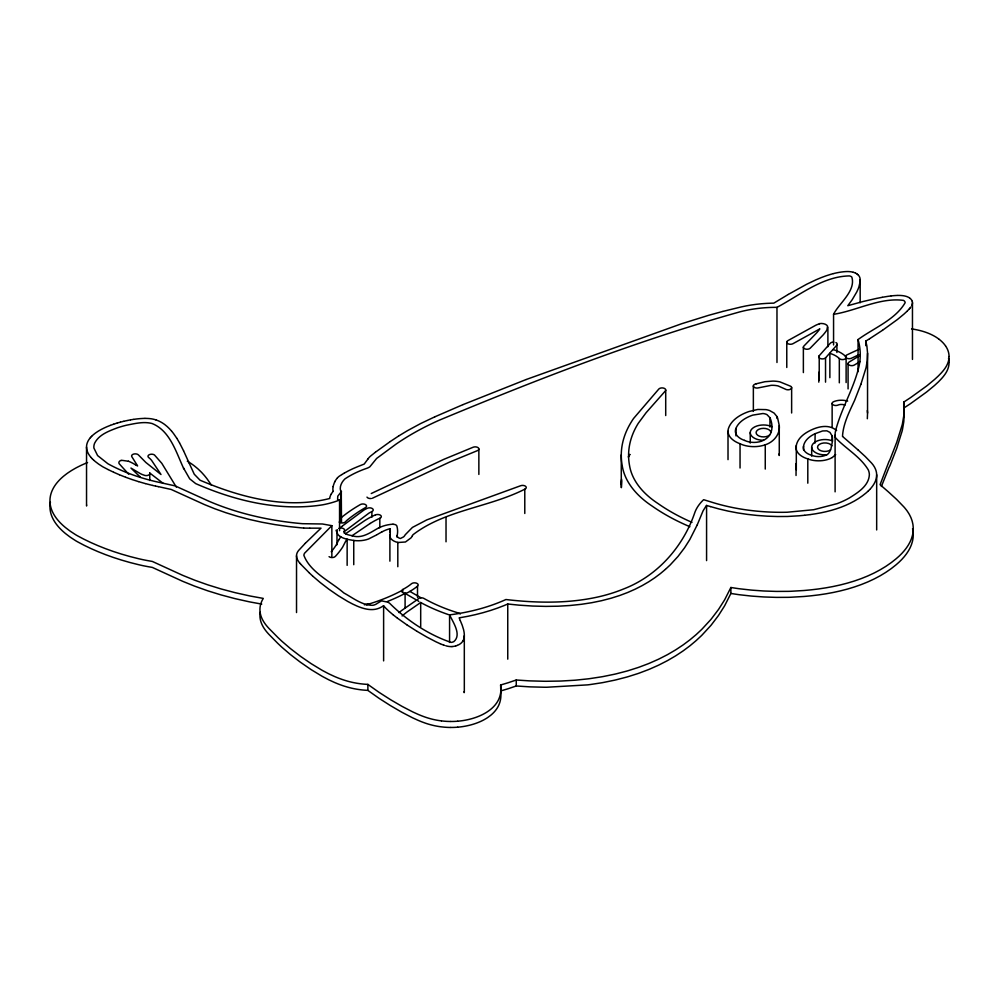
<?xml version="1.0" encoding="UTF-8"?>
<svg xmlns="http://www.w3.org/2000/svg" width="999" height="999" viewBox="0 0 999 999"><rect width="100%" height="100%" fill="white"/><g stroke="black" fill="none" stroke-linecap="round" stroke-linejoin="round"><path stroke-width="1.5" d="M740.047 468.007L740.047 443.731A25.687 14.823 0 0 1 728.858 427.41A43.019 24.838 0 0 1 749.088 411.488L757.766 409.453L766.033 409.615A14.161 8.179 0 0 1 769.692 410.589L774.113 413.087L776.985 416.595A57.18 33.017 0 0 1 777.684 418.244L779.27 425.624L779.27 455.507M846.116 357.18L846.116 382.567M796.041 475.487L796.091 463.598M818.793 382.142L818.843 372.277M949.05 362.525L949.05 362.712A43.906 25.35 0 0 1 948.95 364.385L948.9 364.772A43.906 25.35 0 0 1 948.526 366.758L948.426 367.157A43.906 25.35 0 0 1 947.876 368.868L947.726 369.268A43.906 25.35 0 0 1 947.089 370.716L946.902 371.116A43.906 25.35 0 0 1 946.253 372.327L946.003 372.727A43.906 25.35 0 0 1 945.391 373.726L945.104 374.138A43.906 25.35 0 0 1 944.292 375.274L943.643 376.123A43.906 25.35 0 0 1 942.831 377.135L942.082 378.009A43.906 25.35 0 0 1 941.133 379.058L938.91 381.368A43.906 25.35 0 0 1 937.774 382.48L935.114 384.94A43.906 25.35 0 0 1 933.828 386.064L927.497 391.283A43.906 25.35 0 0 1 925.836 392.57L911.288 403.084A43.906 25.35 0 0 1 909.902 404.046L903.733 408.079L904.07 411.738A43.906 25.35 0 0 1 904.12 413.648L903.858 420.591A43.906 25.35 0 0 1 903.658 422.49L902.497 429.383A43.906 25.35 0 0 1 902.01 431.406L896.94 447.652A43.906 25.35 0 0 1 896.565 448.738L890.296 464.785A43.906 25.35 0 0 1 888.998 467.432L881.393 486.488M949.05 356.556L949.05 356.743A43.906 25.35 0 0 1 948.95 358.416L948.9 358.791A43.906 25.35 0 0 1 948.526 360.789L948.426 361.176A43.906 25.35 0 0 1 947.876 362.887L947.726 363.286A43.906 25.35 0 0 1 947.089 364.735L946.902 365.135A43.906 25.35 0 0 1 946.253 366.346L946.003 366.758A43.906 25.35 0 0 1 945.391 367.757L945.104 368.169A43.906 25.35 0 0 1 944.292 369.305L943.643 370.154A43.906 25.35 0 0 1 942.831 371.166L942.082 372.028A43.906 25.35 0 0 1 941.133 373.089L938.91 375.387A43.906 25.35 0 0 1 937.774 376.511L935.114 378.971A43.906 25.35 0 0 1 933.828 380.082L927.497 385.314A43.906 25.35 0 0 1 925.836 386.588L911.288 397.115A43.906 25.35 0 0 1 909.902 398.064L903.733 402.098L903.733 408.079M728.021 459.64L728.009 431.306M858.291 275.075L858.378 275.175A9.203 5.307 0 0 1 858.578 275.399L858.653 275.499A9.341 5.395 0 0 1 858.828 275.724L858.903 275.811A9.515 5.495 0 0 1 859.053 276.036L859.128 276.136A7.318 4.221 0 0 1 859.265 276.373L859.44 276.686A7.318 4.221 0 0 1 859.577 276.973L859.714 277.297A7.318 4.221 0 0 1 859.802 277.547L859.914 277.897A7.318 4.221 0 0 1 859.964 278.109L860.039 278.471A7.318 4.221 0 0 1 860.089 278.746L860.164 279.495A7.318 4.221 0 0 1 860.176 279.782L860.164 280.557A7.318 4.221 0 0 1 860.139 280.844L859.927 282.405M826.76 454.72L826.635 454.795A13.262 7.655 0 0 1 812.05 445.379A13.262 7.655 0 0 1 832.492 440.896L832.404 437.112A13.249 7.642 0 0 0 832.217 436.051M621.316 487.524L621.59 479.133M832.492 440.996L830.756 449.8A7.418 4.283 0 0 1 819.305 449.975A7.418 4.283 0 0 1 821.265 443.481A7.418 4.283 0 0 1 831.955 445.804M869.467 338.823L865.783 341.084L866.857 345.879A7.318 4.221 0 0 1 866.907 346.191L867.544 353.122A7.318 4.221 0 0 1 867.544 353.434L867.282 360.377A7.318 4.221 0 0 1 867.244 360.689L866.083 367.582A7.318 4.221 0 0 1 865.996 367.919L860.938 384.165M867.332 418.731L867.544 413.174A7.318 4.221 0 0 0 867.544 412.862L867.332 410.552M86.576 506.018L86.588 505.694A7.318 4.221 0 0 1 86.613 505.432L86.663 505.107M857.979 449.862L865.059 456.343A7.318 4.221 0 0 1 865.259 456.531L871.503 462.987A7.318 4.221 0 0 1 871.752 463.274L873.064 464.885A7.318 4.221 0 0 1 873.276 465.184L874.325 466.808A7.318 4.221 0 0 1 874.5 467.107L875.311 468.743A7.318 4.221 0 0 1 875.449 469.055L876.036 470.679A7.318 4.221 0 0 1 876.123 471.016L876.485 472.639A7.318 4.221 0 0 1 876.523 472.964L876.66 474.587A7.318 4.221 0 0 1 876.66 474.912L876.585 476.523A7.318 4.221 0 0 1 876.548 476.835L876.26 478.446A7.318 4.221 0 0 1 876.185 478.746L875.698 480.357A7.318 4.221 0 0 1 875.599 480.631L874.924 482.242A7.318 4.221 0 0 1 874.787 482.492L873.925 484.09A7.318 4.221 0 0 1 873.775 484.328L872.726 485.914A7.318 4.221 0 0 1 872.564 486.126L871.353 487.699A7.318 4.221 0 0 1 871.178 487.899L869.792 489.448M819.392 323.639A6.456 3.721 0 0 1 827.559 326.198L826.897 330.007A59.078 34.103 0 0 1 825.561 331.93L825.349 332.205A108.054 62.388 0 0 1 822.989 335.09L810.139 348.251A3.659 2.11 0 0 1 805.094 348.938A3.659 2.11 0 0 1 803.92 346.029L817.032 332.505A97.939 56.543 0 0 0 818.805 330.307L819.205 329.77A41.146 23.764 0 0 0 819.829 328.871L792.906 343.718A3.659 2.11 0 0 1 787.736 343.594A3.659 2.11 0 0 1 787.949 340.609L814.934 325.711A18.806 10.852 0 0 1 817.544 324.475L819.505 323.851M621.39 487.524L621.515 480.531M464.26 636.588L464.323 635.651M464.248 636.788L464.11 637.674A7.318 4.221 0 0 1 464.06 637.924L463.861 638.761A7.318 4.221 0 0 1 463.773 639.048L463.474 639.822A7.318 4.221 0 0 1 463.374 640.072L463.199 640.434A11.963 6.906 0 0 1 463.024 640.746L462.899 640.971M333.104 486.75L332.954 487.699A7.318 4.221 0 0 0 332.942 487.924L332.879 488.798A7.318 4.221 0 0 0 332.879 489.085L332.917 489.86A7.318 4.221 0 0 0 332.942 490.147L333.004 490.497A7.318 4.221 0 0 0 333.054 490.734L333.117 490.934A10.939 6.319 0 0 0 333.204 491.258M260.24 612.175L260.152 612.699A43.906 25.35 0 0 0 259.99 614.31L259.952 614.835A43.906 25.35 0 0 0 259.965 616.383L259.99 616.895A43.906 25.35 0 0 0 260.152 618.356L260.227 618.868A43.906 25.35 0 0 0 260.502 620.242L260.639 620.754A43.906 25.35 0 0 0 261.001 622.015L261.176 622.527A43.906 25.35 0 0 0 261.626 623.676L261.838 624.188A43.906 25.35 0 0 0 262.575 625.711L263.124 626.723A43.906 25.35 0 0 0 264.161 628.408L264.847 629.42A43.906 25.35 0 0 0 265.809 630.731L266.608 631.73A43.906 25.35 0 0 0 267.445 632.717L268.319 633.703A43.906 25.35 0 0 0 269.193 634.64L277.285 642.856A43.219 24.95 0 0 0 278.159 643.718L281.268 646.665A43.906 25.35 0 0 0 282.355 647.639L289.772 653.995A43.906 25.35 0 0 0 291.071 655.057L299.638 661.638A43.906 25.35 0 0 0 301.049 662.662L310.152 668.955A43.906 25.35 0 0 0 312.05 670.179L321.104 675.674A43.906 25.35 0 0 0 323.239 676.885L327.56 679.17A43.906 25.35 0 0 0 329.72 680.244L333.816 682.142A43.906 25.35 0 0 0 336.114 683.129L338.049 683.915A43.906 25.35 0 0 0 340.122 684.702L341.97 685.364A43.906 25.35 0 0 0 344.655 686.263L346.416 686.788A43.906 25.35 0 0 0 349.001 687.512L349.837 687.724A43.906 25.35 0 0 0 351.935 688.236L352.747 688.411A43.906 25.35 0 0 0 355.194 688.91L355.969 689.048A43.906 25.35 0 0 0 358.841 689.51L359.603 689.622A43.906 25.35 0 0 0 362.962 690.022L363.686 690.084A43.906 25.35 0 0 0 366.558 690.297L366.908 690.321A43.894 25.337 0 0 0 367.882 690.371A43.906 25.35 0 0 0 369.093 691.271L378.409 697.864A43.906 25.35 0 0 0 379.857 698.838L389.822 705.207A43.906 25.35 0 0 0 391.246 706.068L400.999 711.75A43.906 25.35 0 0 0 402.797 712.737L411.476 717.245A43.906 25.35 0 0 0 413.636 718.293L417.32 719.967A43.906 25.35 0 0 0 419.068 720.729L420.691 721.403A43.906 25.35 0 0 0 422.402 722.065L423.863 722.602A43.906 25.35 0 0 0 425.611 723.226L426.286 723.451A43.906 25.35 0 0 0 427.797 723.938L428.421 724.125A43.906 25.35 0 0 0 430.357 724.675L430.931 724.824A43.906 25.35 0 0 0 433.441 725.449L433.966 725.574A43.906 25.35 0 0 0 436.388 726.073L436.625 726.111A43.906 25.35 0 0 0 438.586 726.46L438.823 726.498A43.906 25.35 0 0 0 441.121 726.822L444.28 727.16A43.906 25.35 0 0 0 447.515 727.372L447.714 727.384A43.906 25.35 0 0 0 450.524 727.459L450.624 727.459M859.902 282.605L858.965 286.676A7.318 4.221 0 0 1 858.89 286.913L858.403 288.311A7.318 4.221 0 0 1 858.316 288.561L856.867 291.745A7.318 4.221 0 0 1 856.717 292.033L852.322 299.513A7.318 4.221 0 0 1 852.135 299.8L847.801 305.706L862.986 301.536A7.318 4.221 0 0 1 863.436 301.423L875.911 298.551M333.142 486.563L333.379 485.564A7.318 4.221 0 0 1 333.454 485.314L334.153 483.241A7.318 4.221 0 0 1 334.253 482.992L334.715 481.968M860.876 384.34L854.595 400.399A7.318 4.221 0 0 1 854.382 400.836C849.275 411.938 843.144 423.913 842.507 436.363M697.29 524.75L703.059 510.864L705.993 506.181L706.58 505.457L710.414 506.58M337.187 543.006L338.786 539.835M337.1 543.181L336.326 544.742A32.318 18.656 0 0 1 335.776 545.654A131.543 75.949 0 0 1 331.218 551.76M911.687 305.619L911.887 305.219A7.318 4.221 0 0 0 912 304.97L912.149 304.583A7.318 4.221 0 0 0 912.237 304.295L912.337 303.908A7.318 4.221 0 0 0 912.399 303.571L912.449 303.184A7.318 4.221 0 0 0 912.462 302.909L912.462 302.784A9.628 5.557 0 0 0 912.462 302.522L912.449 302.397A9.503 5.482 0 0 0 912.424 302.123L912.399 301.998A9.403 5.432 0 0 0 912.349 301.723L912.312 301.598A9.316 5.382 0 0 0 912.224 301.311L912.224 301.311M697.202 524.937L689.934 539.323A7.318 4.221 0 0 1 689.785 539.585L684.652 547.664A7.318 4.221 0 0 1 684.477 547.914L678.134 556.268A7.318 4.221 0 0 1 677.896 556.555L670.179 564.934A7.318 4.221 0 0 1 669.929 565.172L665.509 569.293M903.733 402.098L904.07 405.769A43.906 25.35 0 0 1 904.12 407.679L903.858 414.61A43.906 25.35 0 0 1 903.658 416.521L902.497 423.401A43.906 25.35 0 0 1 902.01 425.424L896.94 441.67A43.906 25.35 0 0 1 896.565 442.757L890.296 458.816A43.906 25.35 0 0 1 888.998 461.451L880.082 484.665L888.373 491.87A43.906 25.35 0 0 1 888.91 492.357L895.991 498.826A43.906 25.35 0 0 1 897.202 499.999L903.446 506.456A43.906 25.35 0 0 1 904.944 508.141L906.243 509.765A43.906 25.35 0 0 1 907.529 511.538L908.578 513.161A43.906 25.35 0 0 1 909.652 515.022L910.464 516.645A43.906 25.35 0 0 1 911.288 518.568L911.875 520.204A43.906 25.35 0 0 1 912.424 522.152L912.786 523.788A43.906 25.35 0 0 1 913.074 525.736L913.211 527.36A43.906 25.35 0 0 1 913.236 529.283L913.161 530.906A43.906 25.35 0 0 1 912.949 532.767L912.661 534.39A43.906 25.35 0 0 1 912.224 536.163L911.737 537.774A43.906 25.35 0 0 1 911.125 539.448L910.451 541.046A43.906 25.35 0 0 1 909.689 542.619L908.815 544.205A43.906 25.35 0 0 1 907.941 545.654L906.892 547.24A43.906 25.35 0 0 1 905.931 548.576L904.707 550.137A43.906 25.35 0 0 1 903.683 551.361L902.297 552.922A43.906 25.35 0 0 1 901.235 554.033L899.687 555.569A43.906 25.35 0 0 1 898.601 556.593L896.89 558.104A43.906 25.35 0 0 1 895.479 559.29L892.095 561.962A43.906 25.35 0 0 1 890.359 563.249L886.787 565.721A43.906 25.35 0 0 1 884.864 566.97L881.118 569.23A43.906 25.35 0 0 1 879.02 570.417L875.112 572.502A43.906 25.35 0 0 1 872.876 573.601L868.793 575.486A43.906 25.35 0 0 1 866.458 576.498L862.212 578.209A43.906 25.35 0 0 1 859.814 579.108L855.419 580.644A43.906 25.35 0 0 1 852.996 581.43L848.451 582.792A43.906 25.35 0 0 1 846.041 583.466L841.358 584.677A43.906 25.35 0 0 1 838.998 585.239L834.165 586.288A43.906 25.35 0 0 1 831.892 586.75L826.935 587.649A43.906 25.35 0 0 1 824.749 588.011L819.679 588.773A43.906 25.35 0 0 1 817.607 589.06L812.412 589.685A43.906 25.35 0 0 1 810.476 589.897L805.169 590.397A43.906 25.35 0 0 1 802.534 590.596L791.595 591.233A43.906 25.35 0 0 1 787.549 591.358L777.871 591.408A43.906 25.35 0 0 1 774.962 591.371L765.296 591.046A43.906 25.35 0 0 1 762.412 590.896L752.834 590.209A43.906 25.35 0 0 1 749.974 589.947L740.559 588.898A43.906 25.35 0 0 1 737.749 588.536L730.881 587.499L725.049 599.013A43.906 25.35 0 0 1 724.125 600.636L718.993 608.716A43.906 25.35 0 0 1 717.981 610.164L711.638 618.518A43.906 25.35 0 0 1 710.189 620.242L702.472 628.621A43.906 25.35 0 0 1 701.036 630.069L696.615 634.19A43.906 25.35 0 0 1 695.429 635.239L690.596 639.273A43.906 25.35 0 0 1 689.21 640.371L683.953 644.305A43.906 25.35 0 0 1 682.342 645.441L676.635 649.225A43.906 25.35 0 0 1 674.775 650.386L668.606 653.995A43.906 25.35 0 0 1 666.47 655.169L659.827 658.566A43.906 25.35 0 0 1 657.417 659.715L650.274 662.874A43.906 25.35 0 0 1 647.602 663.973L639.922 666.87A43.906 25.35 0 0 1 637 667.881L628.783 670.491A43.906 25.35 0 0 1 625.636 671.39L616.858 673.663A43.906 25.35 0 0 1 613.561 674.425L604.195 676.335A43.906 25.35 0 0 1 600.786 676.947L590.821 678.471A43.906 25.35 0 0 1 587.387 678.92L576.798 680.032A43.906 25.35 0 0 1 573.414 680.307L562.175 680.968A43.906 25.35 0 0 1 558.878 681.081L546.977 681.268A43.906 25.35 0 0 1 543.843 681.256L531.256 680.918A43.906 25.35 0 0 1 528.296 680.794L516.258 680.007L509.165 682.404A43.906 25.35 0 0 1 507.017 683.091L500.636 684.989L500.824 692.769A43.906 25.35 0 0 1 500.899 694.093L500.911 695.067A43.906 25.35 0 0 1 500.886 696.128L500.824 697.065A43.906 25.35 0 0 1 500.699 698.313L500.574 699.2A43.906 25.35 0 0 1 500.274 700.674L500.074 701.498A43.906 25.35 0 0 1 499.537 703.246L499.238 704.02A43.906 25.35 0 0 1 498.601 705.519L498.426 705.881A43.906 25.35 0 0 1 497.839 706.992L497.639 707.342A43.906 25.35 0 0 1 496.89 708.541L496.665 708.878A43.906 25.35 0 0 1 495.729 710.164L495.492 710.476A43.906 25.35 0 0 1 494.318 711.85L494.055 712.15A43.906 25.35 0 0 1 492.619 713.598L492.332 713.873A43.906 25.35 0 0 1 490.584 715.384L487.849 717.432A43.906 25.35 0 0 1 485.402 718.968L485.027 719.18A43.906 25.35 0 0 1 482.967 720.316L482.767 720.416A43.906 25.35 0 0 1 481.268 721.141L481.068 721.241A43.906 25.35 0 0 1 479.495 721.94L479.283 722.027A43.906 25.35 0 0 1 477.622 722.702L477.41 722.776A43.906 25.35 0 0 1 475.686 723.413L475.462 723.488A43.906 25.35 0 0 1 473.676 724.075L473.451 724.15A43.906 25.35 0 0 1 471.615 724.687L471.378 724.762A43.906 25.35 0 0 1 469.505 725.249L469.255 725.311A43.906 25.35 0 0 1 467.357 725.736L467.107 725.798A43.906 25.35 0 0 1 465.197 726.173L464.947 726.223A43.906 25.35 0 0 1 457.792 727.172M730.881 587.499L730.881 593.468L725.049 604.982A43.906 25.35 0 0 1 724.125 606.605L718.993 614.685A43.906 25.35 0 0 1 717.981 616.146L711.638 624.5A43.906 25.35 0 0 1 710.189 626.211L702.472 634.59A43.906 25.35 0 0 1 701.036 636.038L696.615 640.159A43.906 25.35 0 0 1 695.429 641.208L690.596 645.254A43.906 25.35 0 0 1 689.21 646.353L683.953 650.274A43.906 25.35 0 0 1 682.342 651.423L676.635 655.194A43.906 25.35 0 0 1 674.775 656.368L668.606 659.964A43.906 25.35 0 0 1 666.47 661.138L659.827 664.535A43.906 25.35 0 0 1 657.417 665.684L650.274 668.855A43.906 25.35 0 0 1 647.602 669.942L639.922 672.851A43.906 25.35 0 0 1 637 673.863L628.783 676.46A43.906 25.35 0 0 1 625.636 677.359L616.858 679.632A43.906 25.35 0 0 1 613.561 680.394L604.195 682.317A43.906 25.35 0 0 1 600.786 682.929L590.821 684.452A43.906 25.35 0 0 1 587.387 684.889L546.977 687.237A43.906 25.35 0 0 1 543.843 687.225L531.256 686.9A43.906 25.35 0 0 1 528.296 686.763L516.258 685.976L509.165 688.386A43.906 25.35 0 0 1 507.017 689.073L500.636 690.958M412.412 535.751L412.587 535.402A14.086 8.129 0 0 1 413.012 534.715C445.042 510.027 489.085 507.367 524.787 489.198A3.659 2.11 0 0 0 525.511 486.238A3.659 2.11 0 0 0 520.392 485.826L426.848 519.867L412.462 527.397L405.244 534.74A30.02 17.333 0 0 1 404.657 535.676A17.483 10.09 0 0 1 403.608 536.875L400.437 538.486A5.107 2.947 0 0 1 397.165 535.489A57.567 33.242 0 0 0 396.878 526.073A3.659 2.11 0 0 0 393.007 524.3M412.362 535.839L412.275 536.001A21.066 12.163 0 0 1 410.939 537.924L405.457 541.995L398.052 542.494M334.802 481.793L335.327 480.794M331.168 494.205L330.769 494.93A7.318 4.221 0 0 0 330.669 495.142L330.369 495.829A7.318 4.221 0 0 0 330.269 496.091L330.057 496.728A7.318 4.221 0 0 0 329.995 496.965L329.945 497.165A11.251 6.494 0 0 0 329.882 497.452L329.857 497.639A10.564 6.106 0 0 0 329.82 497.952L329.807 498.126A9.965 5.757 0 0 0 329.795 498.464C286.388 509.627 240.247 497.352 200.062 480.219L194.268 474.225L189.273 463.386M629.77 454.458L628.334 457.105L629.832 454.47M367.557 459.528L364.223 464.06L358.179 466.471A7.318 4.221 0 0 0 357.792 466.62L353.246 468.543A7.318 4.221 0 0 0 352.884 468.706L348.663 470.729A7.318 4.221 0 0 0 348.326 470.904L344.405 473.039M331.268 494.03L331.743 493.256A7.318 4.221 0 0 1 331.893 493.031L333.079 491.421M335.452 480.594L336.039 479.67A7.318 4.221 0 0 1 336.201 479.433L336.838 478.571A7.318 4.221 0 0 1 337.013 478.359L337.35 477.972M462.774 641.171L462.549 641.508A7.318 4.221 0 0 1 462.387 641.72L462.15 642.032A7.318 4.221 0 0 1 461.95 642.27L461.688 642.557A7.318 4.221 0 0 1 461.438 642.807L461.151 643.081A7.318 4.221 0 0 1 460.864 643.331L460.539 643.593A7.318 4.221 0 0 1 460.189 643.843L459.84 644.08A7.318 4.221 0 0 1 459.44 644.343L459.065 644.555A8.666 5.007 0 0 1 458.653 644.78L458.529 644.842A9.278 5.357 0 0 1 458.204 645.004L458.066 645.067A9.241 5.332 0 0 1 457.392 645.354M367.669 459.378L368.119 458.728M833.566 344.955L833.566 314.31C838.785 303.471 856.143 290.996 851.822 277.06A4.358 2.51 0 0 0 849.375 275.911C822.402 276.411 799.699 295.292 776.972 307.355A87.175 50.325 0 0 0 739.934 311.85C637.399 340.459 537.662 379.258 439.41 420.129A272.277 157.193 0 0 0 395.904 444.23L376.635 458.441L369.905 466.733A12.488 7.205 0 0 1 367.532 468.032L366.945 468.256A88.774 51.249 0 0 0 344.98 478.871C341.82 481.755 339.161 486.813 340.709 491.046A1.573 0.912 0 0 0 341.208 491.433L341.471 522.127M910.176 307.854L910.826 307.005M835.913 342.57A3.659 2.11 0 0 1 836.912 345.042L825.536 357.879A3.659 2.11 0 0 1 820.541 358.629A3.659 2.11 0 0 1 819.217 355.744L830.219 343.331A3.659 2.11 0 0 1 833.715 342.083M90.247 437.824L89.56 438.698A7.318 4.221 0 0 0 89.41 438.911L88.799 439.797A7.318 4.221 0 0 0 88.661 440.01L88.137 440.921A7.318 4.221 0 0 0 88.024 441.146L87.587 442.07A7.318 4.221 0 0 0 87.487 442.307L87.138 443.256A7.318 4.221 0 0 0 87.063 443.494L86.813 444.455A7.318 4.221 0 0 0 86.763 444.705L86.613 445.691A7.318 4.221 0 0 0 86.588 445.941L86.538 446.94A7.318 4.221 0 0 0 86.538 447.19L86.601 448.201A7.318 4.221 0 0 0 86.626 448.464L86.788 449.488A7.318 4.221 0 0 0 86.851 449.737L87.125 450.786A7.318 4.221 0 0 0 87.213 451.036L87.612 452.085A7.318 4.221 0 0 0 87.712 452.322L88.224 453.396A7.318 4.221 0 0 0 88.349 453.633L88.998 454.72A7.318 4.221 0 0 0 89.136 454.932L89.91 456.031A7.318 4.221 0 0 0 90.06 456.243L90.971 457.355M368.244 458.553L368.756 457.904A7.318 4.221 0 0 1 368.956 457.679L369.518 457.055A7.318 4.221 0 0 1 369.792 456.793L370.442 456.193A7.318 4.221 0 0 1 370.716 455.956L375.337 452.285M835.664 454.62L832.354 457.467M909.302 308.891L910.039 308.017M90.41 437.637L91.171 436.788M305.257 543.331L298.901 550.162A7.318 4.221 0 0 0 298.689 550.399L298.276 550.924A7.318 4.221 0 0 0 298.089 551.186L297.739 551.71A7.318 4.221 0 0 0 297.577 551.985L297.302 552.509A7.318 4.221 0 0 0 297.178 552.784L296.965 553.309A7.318 4.221 0 0 0 296.878 553.596L296.728 554.12A7.318 4.221 0 0 0 296.666 554.395L296.578 554.907A7.318 4.221 0 0 0 296.553 555.182L296.528 555.694A7.318 4.221 0 0 0 296.528 555.956L296.553 556.468A7.318 4.221 0 0 0 296.591 556.718L296.666 557.23A7.318 4.221 0 0 0 296.715 557.454L296.84 557.966M906.917 311.363L909.14 309.066M337.5 477.809L337.862 477.447A7.318 4.221 0 0 1 338.049 477.247L338.411 476.923A7.318 4.221 0 0 1 338.661 476.698L339.036 476.398A7.318 4.221 0 0 1 339.523 476.048L341.72 474.637M347.14 565.359L347.14 539.223L345.629 538.823A18.881 10.902 0 0 1 340.909 536.962L340.397 537.524A30.757 17.757 0 0 0 338.798 539.835M339.56 530.706L339.56 500.062L335.427 501.548A68.307 39.436 0 0 1 322.739 504.807C279.558 511.613 235.227 500.924 195.704 483.616L189.698 478.833L183.554 468.094L183.816 468.781C176.249 452.747 170.267 430.744 152.023 423.501C143.656 421.328 134.865 423.576 126.598 425.187A75.062 43.332 0 0 0 117.407 427.809C108.978 431.019 98.963 434.577 94.643 443.181A28.247 16.309 0 0 0 93.906 448.064L97.602 455.569L107.917 463.761A152.11 87.825 0 0 0 155.444 481.53L175.125 485.889L209.003 501.273A207.592 119.855 0 0 0 302.635 523.701L322.465 523.988L331.855 525.674L304.583 553.209A13.761 7.955 0 0 0 303.871 555.307C310.239 572.34 330.819 581.568 343.843 592.956C352.797 597.764 361.975 605.406 372.727 605.294A4.421 2.547 0 0 0 373.863 605.057A10.34 5.969 0 0 0 377.372 603.321L381.044 601.123A2.51 1.449 0 0 1 381.83 600.911L387.924 602.197A16.858 9.728 0 0 1 389.735 603.384C406.843 620.292 428.109 634.527 450.899 642.357A1.636 0.949 0 0 0 451.585 642.332A5.732 3.309 0 0 0 453.871 641.583C461.963 634.727 452.847 621.99 449.575 614.872A138.923 80.207 0 0 0 505.919 599.525C536.788 603.134 568.419 603.671 598.888 596.765A119.018 68.706 0 0 0 623.563 588.985C657.192 576.073 682.841 547.165 694.53 513.386A70.005 40.422 0 0 1 703.633 499.687L713.723 502.809A145.966 84.266 0 0 0 787.175 512.237L813.698 509.715L837.1 503.646A78.534 45.342 0 0 0 849.337 497.977C857.791 492.669 868.768 485.939 869.355 474.787A36.464 21.054 0 0 0 868.293 469.905C860.701 457.117 846.877 449.288 836.6 438.911A8.267 4.77 0 0 1 835.214 436.8A50.874 29.371 0 0 1 835.726 430.257C841.395 408.429 853.483 389.135 858.79 367.17A159.615 92.145 0 0 0 858.066 339.56C873.576 328.122 895.241 319.842 905.144 302.709A6.006 3.472 0 0 0 904.033 300.736A3.297 1.911 0 0 0 903.433 300.374C879.769 297.252 856.343 310.839 833.566 314.31M91.346 436.613L92.183 435.776M868.069 491.171L869.617 489.635M305.432 543.169L321.004 528.159L309.99 528.159M906.73 311.551L904.07 314.011A7.318 4.221 0 0 1 903.858 314.198L897.514 319.43A7.318 4.221 0 0 1 897.239 319.643L882.691 330.169M92.358 435.614L93.269 434.79A7.318 4.221 0 0 1 93.531 434.565L95.542 432.992A7.318 4.221 0 0 1 95.904 432.742L98.152 431.243A7.318 4.221 0 0 1 98.514 431.019L100.961 429.607A7.318 4.221 0 0 1 101.311 429.42L103.946 428.096A7.318 4.221 0 0 1 104.283 427.934L107.055 426.685A7.318 4.221 0 0 1 107.38 426.548L110.277 425.399M867.881 491.346L866.183 492.857A7.318 4.221 0 0 1 865.946 493.056L862.562 495.729A7.318 4.221 0 0 1 862.274 495.941L858.703 498.414A7.318 4.221 0 0 1 858.378 498.626L854.644 500.886A7.318 4.221 0 0 1 854.295 501.086L850.374 503.159A7.318 4.221 0 0 1 849.999 503.346L845.916 505.232A7.318 4.221 0 0 1 845.529 505.407L841.283 507.117A7.318 4.221 0 0 1 840.883 507.267L836.488 508.791A7.318 4.221 0 0 1 836.088 508.928L831.543 510.302A7.318 4.221 0 0 1 831.143 510.402L826.448 511.613A7.318 4.221 0 0 1 826.061 511.713L821.24 512.762A7.318 4.221 0 0 1 820.853 512.837L815.896 513.736A7.318 4.221 0 0 1 815.534 513.798L810.464 514.56M665.309 569.467L660.489 573.513A7.318 4.221 0 0 1 660.252 573.701L654.994 577.622A7.318 4.221 0 0 1 654.732 577.809L649.038 581.593A7.318 4.221 0 0 1 648.726 581.793L642.557 585.389A7.318 4.221 0 0 1 642.207 585.589L635.564 588.985A7.318 4.221 0 0 1 635.164 589.185L628.009 592.345A7.318 4.221 0 0 1 627.572 592.532L619.892 595.429A7.318 4.221 0 0 1 619.405 595.591L611.188 598.189A7.318 4.221 0 0 1 610.664 598.339L601.885 600.611A7.318 4.221 0 0 1 601.336 600.749L591.97 602.659A7.318 4.221 0 0 1 591.408 602.759L581.43 604.295A7.318 4.221 0 0 1 580.869 604.358L570.267 605.469A7.318 4.221 0 0 1 569.705 605.519L558.466 606.181A7.318 4.221 0 0 1 557.917 606.206L546.016 606.381A7.318 4.221 0 0 1 545.491 606.381L532.904 606.056A7.318 4.221 0 0 1 532.405 606.031L519.118 605.157A7.318 4.221 0 0 1 518.656 605.119L507.754 604.008L504.295 605.481A7.318 4.221 0 0 1 503.971 605.619L497.639 608.041A7.318 4.221 0 0 1 497.302 608.166L490.646 610.426A7.318 4.221 0 0 1 490.284 610.539L483.329 612.599A7.318 4.221 0 0 1 482.954 612.712L475.699 614.56A7.318 4.221 0 0 1 475.312 614.66L467.807 616.296A7.318 4.221 0 0 1 467.407 616.371L459.677 617.769A9.316 5.37 0 0 1 459.153 617.844L460.239 620.491M342.57 525.886L364.023 509.989A50.062 28.909 0 0 1 367.27 508.304A3.659 2.11 0 0 1 372.415 508.616A3.659 2.11 0 0 1 371.89 511.588L371.89 517.182M342.27 526.123L340.047 527.859A8.442 4.87 0 0 1 339.623 528.146L339.21 528.384M375.499 452.16L390.222 441.57M390.397 441.458L398.551 436.063M869.63 338.723L882.467 330.319M352.035 535.751L370.167 523.451M858.965 356.094L849.15 362.05A3.659 2.11 0 0 0 849.15 365.035A3.659 2.11 0 0 0 854.332 365.035L860.214 361.526M398.776 435.914L407.205 430.831A7.318 4.221 0 0 1 407.492 430.669L420.392 423.688A7.318 4.221 0 0 1 420.754 423.501L434.765 416.858M788.223 294.468L773.8 303.159L772.015 303.172A7.318 4.221 0 0 0 771.615 303.184L766.795 303.384A7.318 4.221 0 0 0 766.383 303.409L761.613 303.758A7.318 4.221 0 0 0 761.213 303.796L756.493 304.295A7.318 4.221 0 0 0 756.093 304.345L751.46 304.995A7.318 4.221 0 0 0 751.073 305.045L746.54 305.831A7.318 4.221 0 0 0 746.153 305.906L741.745 306.83A7.318 4.221 0 0 0 741.37 306.905L723.014 311.376M341.908 474.525L344.156 473.176M377.21 534.565L381.668 531.98M376.71 534.865L368.481 539.023A19.306 11.151 0 0 1 353.733 540.471L351.648 540.109A41.096 23.726 0 0 1 347.14 539.235M417.507 586.163A69.48 40.11 0 0 1 409.877 591.408L407.779 592.569A3.659 2.11 0 0 1 402.609 592.457A3.659 2.11 0 0 1 402.822 589.472A62.163 35.889 0 0 0 411.526 583.728A3.659 2.11 0 0 1 416.62 583.216A3.659 2.11 0 0 1 417.507 586.163L417.507 597.365M788.436 294.343L806.455 284.365A7.318 4.221 0 0 1 806.88 284.141L816.021 279.795A7.318 4.221 0 0 1 816.383 279.645L820.916 277.747A7.318 4.221 0 0 1 821.24 277.61L825.723 275.949A7.318 4.221 0 0 1 826.148 275.799L830.544 274.4A7.318 4.221 0 0 1 830.956 274.275L833.116 273.689M383.479 605.819L382.592 606.318A7.318 4.221 0 0 1 382.242 606.543L381.743 606.868A7.318 4.221 0 0 1 381.356 607.08L380.806 607.38A7.318 4.221 0 0 1 380.394 607.579L379.795 607.867A7.318 4.221 0 0 1 379.345 608.054L378.696 608.316A7.318 4.221 0 0 1 378.209 608.491L377.497 608.716A8.641 4.995 0 0 1 376.923 608.891L376.748 608.94A8.741 5.045 0 0 1 376.186 609.078L375.999 609.128A8.791 5.07 0 0 1 375.424 609.24L375.237 609.278A8.854 5.107 0 0 1 374.662 609.365L374.463 609.39A8.941 5.157 0 0 1 373.913 609.452L373.701 609.477A9.053 5.232 0 0 1 373.151 609.527L372.952 609.54A9.191 5.307 0 0 1 372.415 609.565L372.202 609.565A9.353 5.395 0 0 1 371.69 609.577L371.466 609.577A9.54 5.507 0 0 1 370.979 609.565L370.754 609.565A9.753 5.632 0 0 1 370.292 609.54L370.055 609.527A7.318 4.221 0 0 1 369.58 609.49L368.856 609.427A7.318 4.221 0 0 1 368.294 609.365L367.545 609.253A7.318 4.221 0 0 1 367.058 609.178L366.283 609.028A7.318 4.221 0 0 1 365.871 608.953L365.06 608.766A7.318 4.221 0 0 1 364.71 608.691L363.873 608.466A7.318 4.221 0 0 1 363.449 608.354L361.688 607.817A7.318 4.221 0 0 1 361.238 607.667L359.39 607.005A7.318 4.221 0 0 1 359.053 606.88L357.118 606.093A7.318 4.221 0 0 1 356.73 605.931L352.647 604.033A7.318 4.221 0 0 1 352.285 603.846L347.952 601.56A7.318 4.221 0 0 1 347.602 601.361L338.549 595.866A7.318 4.221 0 0 1 338.224 595.666L329.121 589.373A7.318 4.221 0 0 1 328.883 589.198L320.329 582.617A7.318 4.221 0 0 1 320.117 582.442L312.687 576.086M378.896 527.759C370.791 532.205 362.113 539.035 352.26 535.789M371.241 493.531L443.731 459.378L473.314 447.165A3.659 2.11 0 0 1 478.334 447.877A3.659 2.11 0 0 1 477.097 450.774L449.587 462.087L372.327 498.264M858.915 354.732L851.485 358.216A3.659 2.11 0 0 1 846.328 357.954A3.659 2.11 0 0 1 846.802 354.97A412.125 237.937 0 0 1 858.828 349.413M435.015 416.745L462.824 404.695M87.55 462.562L86.576 462.949A43.906 25.35 0 0 0 84.64 463.773L81.856 465.01A43.906 25.35 0 0 0 79.845 465.971L77.21 467.295A43.906 25.35 0 0 0 75.125 468.419L72.677 469.842A43.906 25.35 0 0 0 70.529 471.166L68.282 472.652A43.906 25.35 0 0 0 66.121 474.213L64.098 475.786A43.906 25.35 0 0 0 62.5 477.135L61.588 477.947A43.906 25.35 0 0 0 60.539 478.933L59.703 479.77A43.906 25.35 0 0 0 58.691 480.844L57.93 481.693A43.906 25.35 0 0 0 56.968 482.829L56.269 483.703A43.906 25.35 0 0 0 55.382 484.915L54.77 485.814A43.906 25.35 0 0 0 53.958 487.1L53.434 488.012A43.906 25.35 0 0 0 52.722 489.373L52.285 490.297A43.906 25.35 0 0 0 51.686 491.72L51.349 492.657A43.906 25.35 0 0 0 50.887 494.13L50.637 495.092A43.906 25.35 0 0 0 50.325 496.603L50.175 497.577A43.906 25.35 0 0 0 50.012 499.125L49.962 500.112A43.906 25.35 0 0 0 49.975 501.66L50.025 502.672A43.906 25.35 0 0 0 50.2 504.22L50.375 505.244A43.906 25.35 0 0 0 50.699 506.768L50.974 507.804A43.906 25.35 0 0 0 51.461 509.29L51.861 510.352A43.906 25.35 0 0 0 52.472 511.788L52.997 512.862A43.906 25.35 0 0 0 53.734 514.235L54.383 515.322A43.906 25.35 0 0 0 55.22 516.62L55.994 517.732A43.906 25.35 0 0 0 56.918 518.956L57.83 520.067A43.906 25.35 0 0 0 58.816 521.216L59.853 522.352A43.906 25.35 0 0 0 60.902 523.426L62.075 524.562A43.906 25.35 0 0 0 63.149 525.561L64.473 526.71A43.906 25.35 0 0 0 66.121 528.059L69.206 530.419A43.906 25.35 0 0 0 71.391 531.955L75.087 534.365A43.906 25.35 0 0 0 78.322 536.251L83.317 538.886A43.906 25.35 0 0 0 84.79 539.622L90.072 542.17A43.906 25.35 0 0 0 91.633 542.882L97.19 545.317A43.906 25.35 0 0 0 98.839 546.003L104.67 548.326A43.906 25.35 0 0 0 106.394 548.975L112.487 551.173A43.906 25.35 0 0 0 114.286 551.785L120.642 553.833A43.906 25.35 0 0 0 122.515 554.395L129.108 556.281A43.906 25.35 0 0 0 131.044 556.805L137.862 558.528A43.906 25.35 0 0 0 139.385 558.891L141.983 559.477A43.906 25.35 0 0 0 144.068 559.915L146.728 560.439A43.906 25.35 0 0 0 147.69 560.614L152.347 561.45L181.718 574.9A43.844 25.312 0 0 0 183.828 575.799L193.806 579.832A43.906 25.35 0 0 0 195.979 580.656L206.531 584.403A43.906 25.35 0 0 0 208.816 585.164L219.917 588.598A43.906 25.35 0 0 0 222.315 589.285L233.928 592.357A43.906 25.35 0 0 0 236.438 592.969L248.501 595.654A43.906 25.35 0 0 0 251.099 596.191L263.274 598.401A43.906 25.35 0 0 0 262.562 599.637L262.287 600.162A43.906 25.35 0 0 0 261.526 601.823L261.313 602.347A43.906 25.35 0 0 0 260.751 604.02L260.602 604.545A43.906 25.35 0 0 0 260.24 606.206L260.152 606.73A43.906 25.35 0 0 0 259.99 608.341L259.952 608.853A43.906 25.35 0 0 0 259.965 610.401L259.99 610.926A43.906 25.35 0 0 0 260.152 612.387L260.227 612.899A43.906 25.35 0 0 0 260.502 614.26L260.639 614.772A43.906 25.35 0 0 0 261.001 616.033L261.176 616.545A43.906 25.35 0 0 0 261.626 617.707L261.838 618.219A43.906 25.35 0 0 0 262.575 619.742L263.124 620.754A43.906 25.35 0 0 0 264.161 622.439L264.847 623.438A43.906 25.35 0 0 0 265.809 624.762L266.608 625.749A43.906 25.35 0 0 0 267.445 626.748L268.319 627.734A43.906 25.35 0 0 0 269.193 628.671L277.285 636.875A43.219 24.95 0 0 0 278.159 637.749L281.268 640.684A43.906 25.35 0 0 0 282.355 641.658L289.772 648.026A43.906 25.35 0 0 0 291.071 649.075L299.638 655.656A43.906 25.35 0 0 0 301.049 656.693L310.152 662.974A43.906 25.35 0 0 0 312.05 664.198L321.104 669.692A43.906 25.35 0 0 0 323.239 670.903L327.56 673.189A43.906 25.35 0 0 0 329.72 674.263L333.816 676.161A43.906 25.35 0 0 0 336.114 677.16L338.049 677.946A43.906 25.35 0 0 0 340.122 678.733L341.97 679.395A43.906 25.35 0 0 0 344.655 680.282L346.416 680.819A43.906 25.35 0 0 0 349.001 681.543L349.837 681.755A43.906 25.35 0 0 0 351.935 682.255L352.747 682.442A43.906 25.35 0 0 0 355.194 682.929L355.969 683.079A43.906 25.35 0 0 0 358.841 683.541L359.603 683.653A43.906 25.35 0 0 0 362.962 684.04L363.686 684.115A43.906 25.35 0 0 0 366.558 684.327L366.908 684.34A43.906 25.35 0 0 0 367.882 684.39A43.906 25.35 0 0 0 369.093 685.289L378.409 691.882A43.906 25.35 0 0 0 379.857 692.856L389.822 699.225A43.906 25.35 0 0 0 391.246 700.099L400.999 705.769A43.906 25.35 0 0 0 402.797 706.755L411.476 711.263A43.906 25.35 0 0 0 413.636 712.324L417.32 713.998A43.906 25.35 0 0 0 419.068 714.76L420.691 715.421A43.906 25.35 0 0 0 422.402 716.083L423.863 716.633A43.906 25.35 0 0 0 425.611 717.245L426.286 717.469A43.906 25.35 0 0 0 427.797 717.956L428.421 718.144A43.906 25.35 0 0 0 430.357 718.693L430.931 718.855A43.906 25.35 0 0 0 433.441 719.48L433.966 719.592A43.906 25.35 0 0 0 436.388 720.092L436.625 720.142A43.906 25.35 0 0 0 438.586 720.479L438.823 720.516A43.906 25.35 0 0 0 441.121 720.841L441.346 720.878M463.049 404.595L526.011 379.583M457.255 645.416L457.105 645.466A9.191 5.307 0 0 1 456.743 645.591L456.593 645.654A9.191 5.307 0 0 1 455.831 645.878M526.198 379.508L681.568 323.763A7.318 4.221 0 0 1 681.905 323.651L708.628 315.322A7.318 4.221 0 0 1 708.965 315.222L722.714 311.451M110.589 425.287L113.561 424.213M113.874 424.113L116.908 423.139M401.71 590.609A155.906 90.01 0 0 1 369.63 603.808L369.28 603.92M368.107 604.283L367.757 604.383A2.922 1.686 0 0 0 366.683 604.932M117.208 423.052L120.28 422.177M455.681 645.928L455.519 645.978A9.228 5.32 0 0 1 455.119 646.078L454.957 646.116A9.253 5.345 0 0 1 454.557 646.203L454.395 646.241A9.303 5.37 0 0 1 453.983 646.328L453.808 646.353A7.318 4.221 0 0 1 452.622 646.515M121.329 460.527L121.641 460.439A2.935 1.698 0 0 1 122.14 460.364L128.297 461.238M120.579 422.09L123.651 421.316M833.441 273.601L835.576 273.089A7.318 4.221 0 0 1 835.938 273.014L838.049 272.577A7.318 4.221 0 0 1 838.473 272.502L840.546 272.153A7.318 4.221 0 0 1 841.021 272.078L843.069 271.828A7.318 4.221 0 0 1 843.606 271.765L845.616 271.603A7.318 4.221 0 0 1 846.215 271.578L846.99 271.553A9.166 5.295 0 0 1 847.589 271.541L847.839 271.541A9.778 5.644 0 0 1 848.301 271.553L848.538 271.566A9.54 5.507 0 0 1 849.013 271.591L849.237 271.603A9.341 5.395 0 0 1 849.724 271.641L849.937 271.666A9.178 5.295 0 0 1 850.449 271.716L850.649 271.74A9.041 5.22 0 0 1 851.16 271.815L851.348 271.853A8.916 5.145 0 0 1 851.872 271.953L852.047 271.99A8.829 5.095 0 0 1 853.071 272.24M123.951 421.241L126.998 420.567M876.248 298.476L882.179 297.315M127.31 420.504L130.295 419.917M882.529 297.24L888.011 296.341A7.318 4.221 0 0 1 888.398 296.291L890.908 295.954M130.632 419.855L133.529 419.38M133.878 419.33L136.663 418.956A7.318 4.221 0 0 1 137.063 418.918L139.71 418.656A7.318 4.221 0 0 1 140.172 418.618L142.632 418.469A7.318 4.221 0 0 1 143.032 418.444L144.193 418.406M804.919 515.234L810.114 514.61M891.258 295.916L893.606 295.667A7.318 4.221 0 0 1 894.043 295.629L896.19 295.492A7.318 4.221 0 0 1 896.627 295.467L897.614 295.442M371.203 498.513L371.091 498.513A3.646 2.11 0 0 1 366.995 497.115M804.595 515.272L799.287 515.771A7.318 4.221 0 0 1 798.85 515.809L787.911 516.446A7.318 4.221 0 0 1 787.237 516.471L777.559 516.52A7.318 4.221 0 0 1 777.072 516.508L767.407 516.183A7.318 4.221 0 0 1 766.932 516.158L757.354 515.472A7.318 4.221 0 0 1 756.88 515.434L747.464 514.385A7.318 4.221 0 0 1 746.99 514.323L737.774 512.937A7.318 4.221 0 0 1 737.324 512.862L728.358 511.138A7.318 4.221 0 0 1 727.921 511.051L719.28 509.028A7.318 4.221 0 0 1 718.855 508.916L710.551 506.618M452.472 646.54L452.385 646.54A7.318 4.221 0 0 1 451.261 646.578M457.642 721.216L457.554 721.228A43.906 25.35 0 0 1 450.786 721.478M457.642 727.185L457.554 727.197A43.906 25.35 0 0 1 450.786 727.447M339.56 500.062L338.673 500.037A1.736 0.999 0 0 1 337.6 499.612L337.762 496.191L341.471 491.496M144.505 418.406L145.604 418.406M897.964 295.429L898.9 295.429A7.318 4.221 0 0 1 899.312 295.429L900.186 295.454A7.318 4.221 0 0 1 900.673 295.479L901.485 295.542A9.515 5.495 0 0 1 902.035 295.579L902.297 295.604A10.152 5.869 0 0 1 902.734 295.667L902.971 295.692A9.815 5.669 0 0 1 903.421 295.754L903.658 295.791A9.528 5.495 0 0 1 904.132 295.879L904.357 295.916A9.266 5.345 0 0 1 904.844 296.029L905.057 296.079A9.053 5.22 0 0 1 905.569 296.204L905.768 296.253A8.866 5.12 0 0 1 906.305 296.416L906.48 296.478A8.716 5.032 0 0 1 907.03 296.666L907.192 296.728A8.591 4.958 0 0 1 907.741 296.953L907.891 297.028A8.504 4.908 0 0 1 908.428 297.29L908.578 297.365A7.318 4.221 0 0 1 908.915 297.552L908.978 297.59A8.966 5.182 0 0 1 909.764 298.127M451.086 646.59L450.999 646.59A8.317 4.808 0 0 1 450.462 646.578L450.337 646.565A7.318 4.221 0 0 1 449.8 646.528L449.587 646.515A8.504 4.908 0 0 1 449.063 646.453L448.913 646.44A8.804 5.082 0 0 1 448.451 646.365L448.301 646.341A9.153 5.282 0 0 1 447.889 646.278L447.727 646.241A7.318 4.221 0 0 1 447.327 646.166L446.803 646.041A7.318 4.221 0 0 1 446.378 645.941L445.804 645.779M450.624 721.478L450.524 721.478A43.906 25.35 0 0 1 447.714 721.403L447.515 721.403A43.906 25.35 0 0 1 441.546 720.891M309.715 528.159L306.106 528.121A7.318 4.221 0 0 1 305.731 528.121L303.921 528.046M145.941 418.406L146.99 418.431A7.318 4.221 0 0 1 147.377 418.444L148.364 418.494A7.318 4.221 0 0 1 148.801 418.531L149.713 418.606A7.318 4.221 0 0 1 150.225 418.668L151.074 418.768A7.318 4.221 0 0 1 151.611 418.856L152.26 418.968A7.318 4.221 0 0 1 152.672 419.056L153.322 419.193A7.318 4.221 0 0 1 153.696 419.28L154.333 419.443A7.318 4.221 0 0 1 154.695 419.543L155.32 419.73M303.584 528.021L301.785 527.897A7.318 4.221 0 0 1 301.336 527.859L288.274 526.498A7.318 4.221 0 0 1 287.824 526.448L275.012 524.612A7.318 4.221 0 0 1 274.575 524.537L262.1 522.265A7.318 4.221 0 0 1 261.676 522.177L249.613 519.492A7.318 4.221 0 0 1 249.188 519.393L237.587 516.321A7.318 4.221 0 0 1 237.188 516.196L226.086 512.774A7.318 4.221 0 0 1 225.699 512.649L215.147 508.891A7.318 4.221 0 0 1 214.785 508.753L204.807 504.732A7.318 4.221 0 0 1 204.458 504.582L171.191 489.46L158.541 486.675M730.881 593.468L737.749 594.505A43.906 25.35 0 0 0 740.559 594.867L749.974 595.916A43.906 25.35 0 0 0 752.834 596.178L762.412 596.865A43.906 25.35 0 0 0 765.296 597.015L774.962 597.34A43.906 25.35 0 0 0 777.871 597.377L787.549 597.34A43.906 25.35 0 0 0 791.595 597.202L802.534 596.565A43.906 25.35 0 0 0 805.169 596.366L810.476 595.866A43.906 25.35 0 0 0 812.412 595.654L817.607 595.029A43.906 25.35 0 0 0 819.679 594.755L824.749 593.993A43.906 25.35 0 0 0 826.935 593.631L831.892 592.719A43.906 25.35 0 0 0 834.165 592.27L838.998 591.208A43.906 25.35 0 0 0 841.358 590.646L846.041 589.447A43.906 25.35 0 0 0 848.451 588.773L852.996 587.4A43.906 25.35 0 0 0 855.419 586.613L859.814 585.077A43.906 25.35 0 0 0 862.212 584.178L866.458 582.467A43.906 25.35 0 0 0 868.793 581.468L872.876 579.57A43.906 25.35 0 0 0 875.112 578.471L879.02 576.398A43.906 25.35 0 0 0 881.118 575.212L884.864 572.939A43.906 25.35 0 0 0 886.787 571.69L890.359 569.23A43.906 25.35 0 0 0 892.095 567.944L895.479 565.272A43.906 25.35 0 0 0 896.89 564.085L898.601 562.562A43.906 25.35 0 0 0 899.687 561.55L901.235 560.014A43.906 25.35 0 0 0 902.297 558.891L903.683 557.342A43.906 25.35 0 0 0 904.707 556.118L905.931 554.545A43.906 25.35 0 0 0 906.892 553.209L907.941 551.635A43.906 25.35 0 0 0 908.815 550.187L909.689 548.588A43.906 25.35 0 0 0 910.451 547.027L911.125 545.429A43.906 25.35 0 0 0 911.737 543.743L912.224 542.132A43.906 25.35 0 0 0 912.661 540.359L912.949 538.748A43.906 25.35 0 0 0 913.161 536.888L913.236 535.264A43.906 25.35 0 0 0 913.211 533.341L913.074 531.718A43.906 25.35 0 0 0 912.786 529.757L912.549 528.671M261.75 604.095L251.099 602.16A43.906 25.35 0 0 1 248.501 601.635L236.438 598.95A43.906 25.35 0 0 1 233.928 598.339L222.315 595.254A43.906 25.35 0 0 1 219.917 594.567L208.816 591.146A43.906 25.35 0 0 1 206.531 590.384L195.979 586.625A43.906 25.35 0 0 1 193.806 585.814L183.828 581.78A43.844 25.312 0 0 1 181.718 580.869L152.347 567.42L147.69 566.595A43.906 25.35 0 0 1 146.728 566.408L144.068 565.896A43.906 25.35 0 0 1 141.983 565.459L139.385 564.86A43.906 25.35 0 0 1 137.862 564.497L131.044 562.787A43.906 25.35 0 0 1 129.108 562.262L122.515 560.364A43.906 25.35 0 0 1 120.642 559.802L114.286 557.754A43.906 25.35 0 0 1 112.487 557.142L106.394 554.957A43.906 25.35 0 0 1 104.67 554.308L98.839 551.985A43.906 25.35 0 0 1 97.19 551.298L91.633 548.863A43.906 25.35 0 0 1 90.072 548.139L84.79 545.604A43.906 25.35 0 0 1 83.317 544.855L78.322 542.22A43.906 25.35 0 0 1 75.087 540.334L71.391 537.924A43.906 25.35 0 0 1 69.206 536.388L66.121 534.04A43.906 25.35 0 0 1 64.473 532.692L63.149 531.53A43.906 25.35 0 0 1 62.075 530.544L60.902 529.395A43.906 25.35 0 0 1 59.853 528.321L58.816 527.197A43.906 25.35 0 0 1 57.83 526.048L56.918 524.925A43.906 25.35 0 0 1 55.994 523.701L55.22 522.602A43.906 25.35 0 0 1 54.383 521.291L53.734 520.204A43.906 25.35 0 0 1 52.997 518.831L52.472 517.757A43.906 25.35 0 0 1 51.861 516.321L51.461 515.272A43.906 25.35 0 0 1 50.974 513.786L50.699 512.737A43.906 25.35 0 0 1 50.375 511.213L50.2 510.189A43.906 25.35 0 0 1 50.025 508.653L49.975 507.642A43.906 25.35 0 0 1 49.962 506.093L50.012 505.094A43.906 25.35 0 0 1 50.175 503.558L50.325 502.584A43.906 25.35 0 0 1 50.412 502.072M155.719 486.126L158.379 486.638M152.772 485.464L155.369 486.051M847.664 401.074L846.016 400.686A14.873 8.591 0 0 0 842.332 400.249L840.184 400.262A12.4 7.155 0 0 0 837.936 400.499L837.174 400.624A13.886 8.017 0 0 0 833.678 401.673A3.659 2.11 0 0 0 832.816 404.62A3.659 2.11 0 0 0 837.924 405.119A6.781 3.921 0 0 1 839.172 404.707L839.847 404.57A5.232 3.022 0 0 1 840.871 404.458L842.207 404.483A7.742 4.471 0 0 1 844.155 404.795L845.067 405.057M145.692 483.678L152.522 485.402M853.246 272.277L853.421 272.327A8.716 5.032 0 0 1 853.908 272.49L854.07 272.54A8.679 5.007 0 0 1 854.545 272.715L854.694 272.764A8.666 5.007 0 0 1 855.581 273.177M138.774 481.705L145.379 483.591M132.105 479.557L138.461 481.605M155.644 419.83L156.269 420.03M443.943 645.192L444.605 645.416M125.712 477.272L131.806 479.458M156.568 420.142L157.193 420.367A7.318 4.221 0 0 1 157.592 420.517L158.804 421.029A7.318 4.221 0 0 1 159.253 421.241L160.439 421.828A7.318 4.221 0 0 1 160.814 422.028L161.963 422.689A7.318 4.221 0 0 1 162.275 422.877L163.399 423.601A7.318 4.221 0 0 1 163.649 423.763L164.748 424.55A7.318 4.221 0 0 1 165.035 424.787L167.145 426.523A7.318 4.221 0 0 1 167.432 426.785L169.418 428.708A7.318 4.221 0 0 1 169.618 428.921L171.491 430.994M442.182 644.555L443.643 645.092M119.593 474.837L125.424 477.16M440.284 643.768L441.908 644.442M113.761 472.29L119.318 474.725M439.985 643.643L436.313 641.97A7.318 4.221 0 0 1 435.951 641.795L427.26 637.287A7.318 4.221 0 0 1 426.96 637.125L417.207 631.443M108.217 469.63L113.499 472.177M855.718 273.227L855.856 273.301A8.704 5.02 0 0 1 856.255 273.514L856.38 273.589A8.741 5.045 0 0 1 857.067 274.051M107.979 469.505L102.984 466.883A7.318 4.221 0 0 1 102.447 466.558L98.751 464.16A7.318 4.221 0 0 1 98.389 463.898L95.305 461.55A7.318 4.221 0 0 1 95.03 461.326L93.706 460.164M420.991 597.802L409.877 591.408M420.567 602.447L420.691 602.522A156.855 90.559 0 0 0 448.439 614.61M340.871 536.913L340.184 536.5M418.843 601.485L418.718 601.423A3.659 2.11 0 0 1 418.668 598.426A3.659 2.11 0 0 1 423.838 598.401A149.538 86.339 0 0 0 458.853 613.136A3.659 2.11 0 0 1 460.339 613.973M187.312 461.226L187.7 461.438A43.906 25.35 0 0 1 189.535 462.549L190.659 463.274A43.906 25.35 0 0 1 192.158 464.298L193.257 465.084A43.906 25.35 0 0 1 195.03 466.458L197.14 468.194A43.906 25.35 0 0 1 198.863 469.742L200.849 471.665A43.906 25.35 0 0 1 202.085 472.939L203.946 475.012A43.906 25.35 0 0 1 204.845 476.061L206.593 478.246A43.906 25.35 0 0 1 207.505 479.483L210.664 484.016A43.906 25.35 0 0 1 211.438 485.227M135.539 464.735L137.612 465.946L131.831 456.693A3.659 2.11 0 0 1 133.866 454.021A3.659 2.11 0 0 1 138.574 455.069L145.854 462.462L160.989 474.5L151.611 460.389A50.912 29.396 0 0 0 150.012 458.666L148.814 457.654A3.659 2.11 0 0 1 149.326 454.682A3.659 2.11 0 0 1 154.47 454.97L161.801 463.311L176.299 487.05M387.475 601.46A162.113 93.594 0 0 0 405.094 593.406L416.645 600.087L401.648 610.514A192.595 111.189 0 0 0 398.976 612.624M407.005 624.937L416.97 631.306M397.452 618.169L406.768 624.775M857.192 274.126L857.304 274.201A8.866 5.12 0 0 1 857.592 274.438L857.691 274.525A8.966 5.17 0 0 1 858.191 274.987M140.235 476.96A440.734 254.458 0 0 1 137.837 474.75L130.944 468.056L139.435 473.101A38.724 22.353 0 0 0 141.883 474.375L144.855 475.437A3.659 2.11 0 0 0 148.564 475.087A3.659 2.11 0 0 0 149.775 473.026L163.224 483.404M393.094 614.772L397.24 618.019M939.272 339.41L939.36 339.473A43.906 25.35 0 0 1 940.371 340.297L940.571 340.472A43.906 25.35 0 0 1 941.882 341.658L942.057 341.833A43.906 25.35 0 0 1 943.281 343.082L943.431 343.256A43.906 25.35 0 0 1 945.516 345.904M910.077 298.376L910.276 298.539A9.391 5.42 0 0 1 910.551 298.801L910.676 298.913A9.316 5.37 0 0 1 910.926 299.176L911.038 299.288A9.253 5.345 0 0 1 911.263 299.563L911.35 299.688A9.228 5.32 0 0 1 911.563 299.962L911.637 300.087A9.216 5.32 0 0 1 911.812 300.374L911.875 300.487A9.228 5.332 0 0 1 912.124 301.074M392.919 614.635L389.26 611.513A7.318 4.221 0 0 1 389.048 611.326L385.976 608.379A7.318 4.221 0 0 1 385.789 608.191L384.503 606.805M857.891 449.787L842.607 436.501M309.403 572.989L312.512 575.923M836.613 430.569C828.246 423.189 815.958 427.023 807.429 432.005A38.611 22.29 0 0 0 796.303 445.566L796.303 469.83M128.709 474.225L119.243 463.798A4.858 2.797 0 0 1 121.116 460.339M92.345 458.853L93.519 460.002M301.011 564.472L309.265 572.839M91.134 457.542L92.17 458.678M299.987 563.324L300.861 564.31M384.365 606.63L383.616 605.744L383.616 660.888M171.641 431.168L173.389 433.354A7.318 4.221 0 0 1 173.539 433.554L176.686 438.099M299.85 563.161L299.063 562.162A7.318 4.221 0 0 1 298.901 561.95L298.214 560.938A7.318 4.221 0 0 1 298.039 560.664L297.49 559.652A7.318 4.221 0 0 1 297.365 559.39L297.153 558.891M945.653 346.079L945.766 346.253A43.906 25.35 0 0 1 946.602 347.615L946.702 347.789A43.906 25.35 0 0 1 947.402 349.163L947.477 349.35A43.906 25.35 0 0 1 948.026 350.711L948.088 350.899A43.906 25.35 0 0 1 948.488 352.235L948.538 352.422A43.906 25.35 0 0 1 948.813 353.721L948.838 353.908A43.906 25.35 0 0 1 949.038 356.368M176.823 438.299L179.495 442.807M761.338 441.233A20.142 11.638 0 0 0 763.473 440.284A13.262 7.655 0 0 1 751.048 430.02A13.262 7.655 0 0 1 771.977 426.723L771.952 425.886A66.409 38.337 0 0 0 771.216 421.353L770.704 419.605A46.491 26.836 0 0 0 769.942 417.757L767.082 414.722A7.343 4.233 0 0 0 764.909 413.861A7.955 4.583 0 0 0 762.886 413.524L752.809 415.109A35.877 20.717 0 0 0 735.951 428.421L735.963 435.889M179.595 442.982L183.529 450.699M183.591 450.824L189.198 463.224M460.314 620.679L462.1 624.962A7.318 4.221 0 0 1 462.187 625.199L463.561 629.607A7.318 4.221 0 0 1 463.623 629.87L464.048 632.005A7.318 4.221 0 0 1 464.085 632.242L464.298 634.278A7.318 4.221 0 0 1 464.31 634.502L464.323 692.22M779.12 453.858L779.245 455.169M500.636 684.989L500.824 686.788A43.906 25.35 0 0 1 500.899 688.124L500.911 689.085A43.906 25.35 0 0 1 500.886 690.159L500.824 691.096A43.906 25.35 0 0 1 500.699 692.344L500.574 693.231A43.906 25.35 0 0 1 500.274 694.692L500.074 695.529A43.906 25.35 0 0 1 499.537 697.265L499.238 698.039A43.906 25.35 0 0 1 498.601 699.55L498.426 699.912A43.906 25.35 0 0 1 497.839 701.023L497.639 701.373A43.906 25.35 0 0 1 496.89 702.572L496.665 702.896A43.906 25.35 0 0 1 495.729 704.183L495.492 704.507A43.906 25.35 0 0 1 494.318 705.881L494.055 706.168A43.906 25.35 0 0 1 492.619 707.629L492.332 707.904A43.906 25.35 0 0 1 490.584 709.415L490.272 709.665A43.906 25.35 0 0 1 488.186 711.213L487.849 711.45A43.906 25.35 0 0 1 485.402 712.999L485.027 713.211A43.906 25.35 0 0 1 482.967 714.335L482.767 714.435A43.906 25.35 0 0 1 481.268 715.172L481.068 715.259A43.906 25.35 0 0 1 479.495 715.971L479.283 716.058A43.906 25.35 0 0 1 477.622 716.72L477.41 716.807A43.906 25.35 0 0 1 475.686 717.444L475.462 717.519A43.906 25.35 0 0 1 473.676 718.106L473.451 718.181A43.906 25.35 0 0 1 471.615 718.718L471.378 718.781A43.906 25.35 0 0 1 469.505 719.268L469.255 719.33A43.906 25.35 0 0 1 467.357 719.767L467.107 719.817A43.906 25.35 0 0 1 465.197 720.204L464.947 720.254A43.906 25.35 0 0 1 457.792 721.191M464.16 692.669L464.085 691.982A7.318 4.221 0 0 0 464.048 691.745M779.27 425.624C780.207 434.515 773.376 442.207 765.259 444.792L765.259 469.068M912.462 302.722L912.462 359.403M876.672 474.8L876.672 529.945M867.544 353.334L867.544 413.074M865.783 341.084L865.783 345.679M860.176 279.683L860.176 302.759M858.066 339.56L858.066 371.728M848.076 363.549L848.076 388.936M829.869 377.659L829.869 353.384A22.715 13.112 0 0 1 839.322 358.541L839.322 382.817M836.912 345.042L836.912 352.51M835.102 435.164L835.102 491.845M832.142 403.471L832.142 427.372M832.204 439.785L832.204 436.051L829.932 432.38L826.86 430.831L822.627 430.944L815.134 433.678L814.997 443.081M827.896 327.335L827.896 346.753M825.536 357.879L825.536 382.142M819.217 355.744L819.217 380.02M811.675 447.19L811.675 456.156M796.303 445.566A22.065 12.737 0 0 0 807.804 458.903L807.804 483.179M803.546 449.937L803.571 446.041A31.294 18.069 0 0 1 814.997 433.741M803.371 347.19L803.371 372.577M791.633 387.6L791.633 412.987M786.775 342.07L786.775 367.47M776.972 307.355L776.972 362.5M776.985 416.595L776.985 418.469M769.942 417.757L769.942 427.085M753.358 385.989L753.358 411.388M750.249 432.629L750.249 443.081M706.58 505.457L706.58 560.601M665.709 390.159L665.709 415.547M621.278 454.857L621.278 484.727M524.787 489.198L524.787 513.474M516.258 680.007L516.258 685.976M507.754 604.008L507.754 659.153M478.858 449.038L478.858 474.438M449.575 614.872L449.575 642.444M446.029 517.532L446.029 541.808M420.691 626.785L420.691 602.522L407.242 611.825A189.298 109.291 0 0 0 402.085 615.958M405.094 593.406L405.094 608.341M402.822 589.472L402.822 591.333M397.814 542.445L397.814 566.708M397.165 535.489L397.165 537.35M390.109 532.617L390.109 528.883A50.849 29.358 0 0 1 389.897 535.027L389.897 561.163M375.487 514.897A3.659 2.11 0 0 1 380.607 515.347A3.659 2.11 0 0 1 379.832 518.294L379.832 527.634M367.882 684.39L367.882 690.371M353.746 540.434L353.746 564.697M344.293 533.291L344.33 531.406A12.275 7.093 0 0 0 344.917 531.056L345.467 530.681A35.939 20.754 0 0 0 345.966 530.332L368.993 513.099A40.422 23.339 0 0 1 371.89 511.588M341.283 522.027L341.283 491.383L341.246 522.077M336.988 544.792L336.988 531.718A15.897 9.178 0 0 1 337.337 529.695M331.855 525.674L331.855 556.306M296.528 555.781L296.528 612.549M149.775 473.026L149.775 480.494M86.538 447.028L86.538 505.232M949.038 362.337A43.906 25.35 0 0 0 948.838 359.89L948.813 359.702A43.906 25.35 0 0 0 948.538 358.391M939.085 339.285A43.906 25.35 0 0 0 935.326 336.7L935.226 336.651A43.906 25.35 0 0 0 933.203 335.514L932.979 335.402A43.906 25.35 0 0 0 930.206 334.053L929.982 333.953A43.906 25.35 0 0 0 927.197 332.817L926.935 332.717A43.906 25.35 0 0 0 924.2 331.768L923.925 331.68A43.906 25.35 0 0 0 921.29 330.906L920.991 330.819A43.906 25.35 0 0 0 918.481 330.194L918.168 330.12A43.906 25.35 0 0 0 915.808 329.633L915.484 329.57A43.906 25.35 0 0 0 913.286 329.183L912.936 329.133A43.906 25.35 0 0 0 911.575 328.933M364.398 604.845A62.163 35.889 0 0 0 367.52 604.008A3.659 2.11 0 0 1 369.63 603.808M339.173 528.271A3.659 2.11 0 0 1 343.107 528.434A3.659 2.11 0 0 1 344.505 530.556A9.953 5.744 0 0 0 344.293 531.418M378.983 527.822A25.662 14.823 0 0 1 392.982 524.175M381.768 532.03A25.599 14.785 0 0 1 389.997 528.733M397.802 542.445A12.475 7.205 0 0 1 389.897 535.027M329.058 556.655A3.659 2.11 0 0 0 335.302 556.455A138.973 80.232 0 0 0 342.62 547.152L345.117 542.332A61.264 35.365 0 0 1 345.554 541.495L345.716 541.221A24.65 14.236 0 0 1 346.928 539.435M370.204 523.476A70.055 40.447 0 0 1 379.782 518.256M375.449 514.86A79.658 45.991 0 0 0 364.81 520.554L345.654 533.691A5.607 3.234 0 0 1 344.268 531.418M352.085 535.651A18.644 10.764 0 0 1 345.479 533.828M336.139 530.207A3.659 2.11 0 0 0 336.988 531.718A12.737 7.355 0 0 0 340.035 536.451M839.322 358.541A3.659 2.11 0 0 0 844.317 359.315A3.659 2.11 0 0 0 845.654 356.431A30.032 17.333 0 0 0 833.203 349.625M770.853 432.754A32.243 18.619 0 0 1 769.667 435.027A7.418 4.283 0 0 1 757.642 435.239A7.418 4.283 0 0 1 761.088 428.583A7.418 4.283 0 0 1 770.928 432.579A44.793 25.862 0 0 0 771.94 426.723M765.259 444.792A21.703 12.525 0 0 1 740.034 443.743M761.35 441.246A14.286 8.254 0 0 1 744.605 440.409M744.592 440.422A3.659 2.11 0 0 0 744.118 440.222A18.369 10.602 0 0 1 740.709 438.673A18.419 10.639 0 0 1 735.976 428.434M769.617 435.027A23.102 13.337 0 0 1 763.536 440.334M832.155 457.579A19.168 11.064 0 0 1 807.804 458.903M826.635 454.795A11.851 6.843 0 0 1 811.8 455.369A3.659 2.11 0 0 0 811.363 455.207A14.748 8.516 0 0 1 803.546 446.203M830.356 449.837A17.982 10.377 0 0 1 827.284 454.595M128.371 461.176A43.194 24.938 0 0 1 135.439 464.785M339.148 522.077A3.659 2.11 0 0 0 345.392 521.878A37.937 21.903 0 0 1 348.551 519.005A158.966 91.783 0 0 1 364.997 507.854L365.472 507.579A3.659 2.11 0 0 0 365.484 504.595A3.659 2.11 0 0 0 360.314 504.582L359.827 504.87A165.834 95.742 0 0 0 342.657 516.508A44.793 25.862 0 0 0 341.159 517.732M691.982 522.365A199.85 115.385 0 0 1 657.941 503.496A116.121 67.045 0 0 1 629.545 465.559A164.173 94.78 0 0 1 638.249 423.339L646.128 412.687L665.371 390.921A3.659 2.11 0 0 0 663.636 388.112A3.659 2.11 0 0 0 658.766 389.098L633.691 418.331A102.909 59.416 0 0 0 631.318 421.953A171.179 98.839 0 0 0 622.265 465.984A123.164 71.104 0 0 0 652.359 506.231A206.443 119.181 0 0 0 689.884 526.71M756.305 383.766L755.244 384.091A3.659 2.11 0 0 0 753.808 386.963A3.659 2.11 0 0 0 758.778 387.787L771.141 385.339A16.508 9.528 0 0 1 774.337 385.377L775.124 385.452A14.061 8.117 0 0 1 778.221 385.976L785.239 389.086A3.659 2.11 0 0 0 790.409 389.273A3.659 2.11 0 0 0 790.721 386.288L779.882 381.855A21.716 12.537 0 0 0 772.939 381.094L764.972 381.705L756.305 383.766"/></g></svg>
